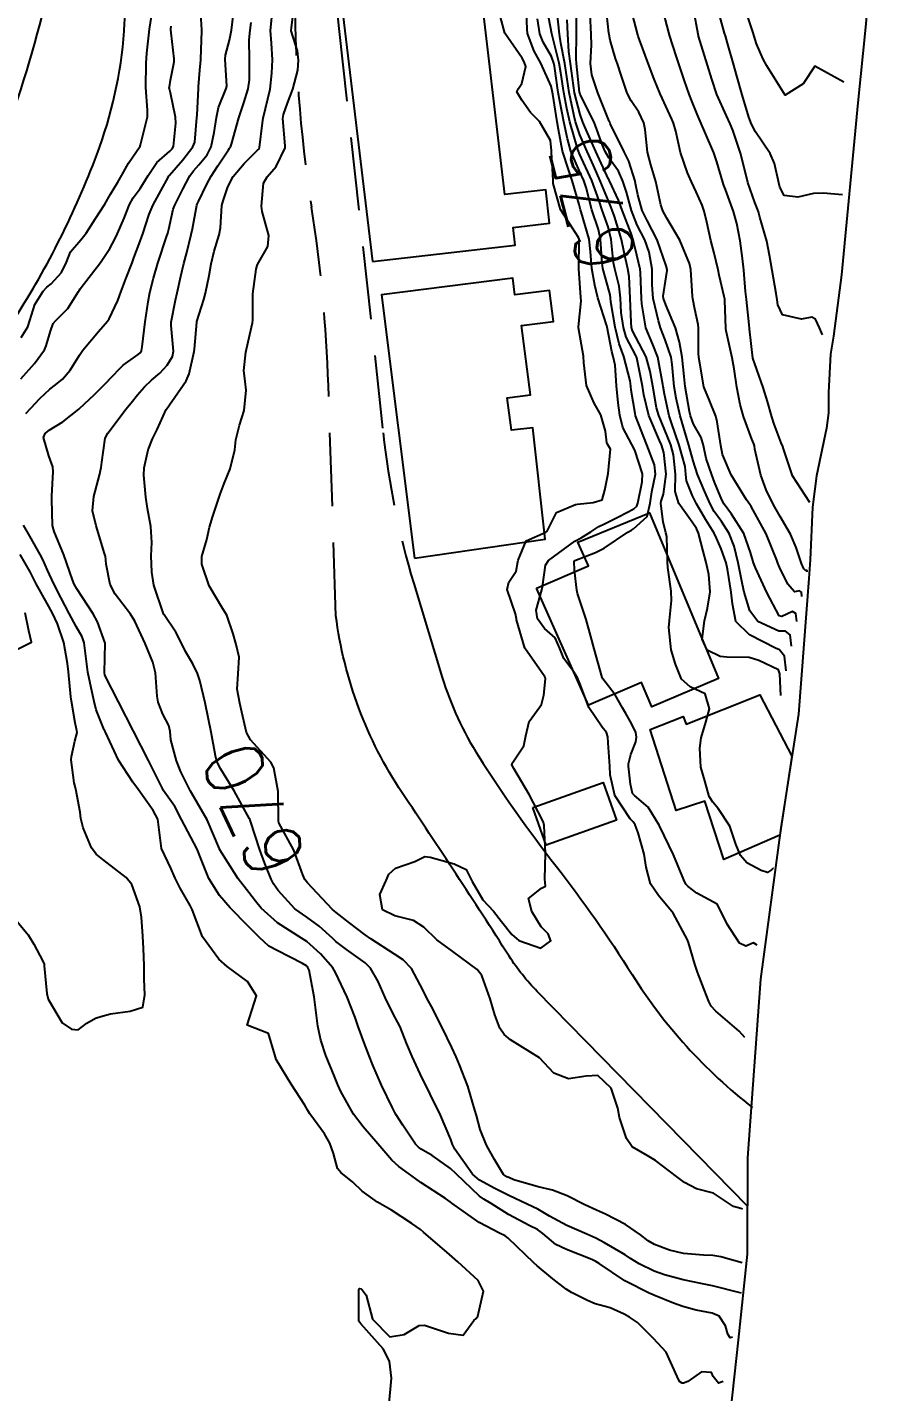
# Model space of a CAD drawing. Header units: metres. Extents: x 298520 to 308411, y 7433745 to 7450750.
# Drawn here: x 300574.6 to 300633.2, y 7446001.3 to 7446094.6 of the extents above; entities that cross this region are included whole.
import ezdxf
from ezdxf.enums import TextEntityAlignment as Align

# ---------------------------------------------------------------- set-up
doc = ezdxf.new("R2010")
doc.units = ezdxf.units.M
doc.header["$LTSCALE"] = 10
doc.linetypes.add('DASHED', pattern=[0.75, 0.5, -0.25])
for name, color, linetype in [('Area', 45, 'Continuous'), ('Cotas', 45, 'Continuous'), ('Curvas de Nivel 1m', 11, 'Continuous'), ('Curvas de Nivel 5m', 15, 'Continuous'), ('Edificações', 30, 'Continuous'), ('Hidrografia', 140, 'Continuous'), ('Vias Primárias', 230, 'Continuous'), ('Vias Secundárias', 230, 'DASHED')]:
    doc.layers.add(name, color=color, linetype=linetype)
doc.styles.add('Style-STANDARD', font='STANDARD.shx')

msp = doc.modelspace()

# ---------------------------------------------------------------- linework, layer by layer
at = {"layer": 'Area'}
msp.add_polyline3d([(300633.196, 7446109.319, 687.403), (300631.894, 7446094.565, 685.893), (300631.363, 7446089.41, 685.033), (300630.237, 7446077.645, 683.453), (300629.689, 7446073.458, 682.862), (300629.486, 7446072.227, 682.573), (300629.354, 7446069.606, 682.464), (300629.365, 7446068.213, 682.544), (300629.214, 7446067.175, 682.321), (300628.549, 7446063.9, 681.501), (300628.27, 7446061.775, 680.473), (300628.106, 7446058.169, 679.284), (300628.022, 7446056.891, 679.023), (300627.309, 7446047.624, 678.712), (300626.11, 7446039.848, 675.172), (300624.713, 7446029.504, 673.353), (300623.833, 7446017.297, 672.134), (300623.803, 7446010.693, 676.754), (300623.19, 7446004.816, 679.493), (300622.072, 7445994.591, 675.503)], dxfattribs=at)
at = {"layer": 'Curvas de Nivel 1m', "flags": 128}
for points, elevation in [([(300622.153, 7446001.99), (300621.833, 7446001.887), (300621.482, 7446002.352), (300621.363, 7446002.62), (300620.687, 7446002.662), (300619.748, 7446001.996), (300619.461, 7446001.89), (300619.352, 7446001.892), (300619.171, 7446002.002), (300619.026, 7446002.335), (300618.258, 7446004.011), (300617.392, 7446004.947), (300616.851, 7446005.482), (300616.319, 7446006.036), (300615.77, 7446006.408), (300615.408, 7446006.605), (300614.44, 7446007.033), (300613.415, 7446007.314), (300612.883, 7446007.543), (300611.798, 7446008.086), (300611.426, 7446008.311), (300610.515, 7446009.026), (300609.45, 7446009.917), (300609.235, 7446010.122), (300607.469, 7446011.789), (300607.274, 7446011.946), (300606.884, 7446012.149), (300605.483, 7446012.874), (300603.634, 7446014.189), (300603.504, 7446014.292), (300603.184, 7446014.516), (300601.517, 7446015.604), (300601.158, 7446015.854), (300600.656, 7446016.223), (300599.997, 7446016.703), (300599.532, 7446017.138), (300598.569, 7446018.25), (300597.56, 7446019.406), (300596.901, 7446020.267), (300596.039, 7446021.825), (300595.838, 7446022.278), (300595.602, 7446022.855), (300595.019, 7446024.289), (300594.669, 7446025.33), (300594.465, 7446026.298), (300594.374, 7446027.023), (300594.211, 7446028.302), (300593.871, 7446030.126), (300593.8, 7446030.308), (300593.756, 7446030.371), (300593.694, 7446030.418), (300593.426, 7446030.582), (300591.704, 7446031.454), (300591.135, 7446031.766), (300590.483, 7446032.348), (300589.724, 7446033.122), (300588.475, 7446034.373), (300587.751, 7446035.209), (300587.016, 7446036.387), (300586.534, 7446037.633), (300586.233, 7446038.395), (300585.795, 7446039.211), (300585.166, 7446040.41), (300584.702, 7446041.297), (300583.915, 7446042.429), (300583.882, 7446042.477), (300583.834, 7446042.579), (300582.911, 7446044.439), (300581.883, 7446046.45), (300580.849, 7446048.461), (300579.93, 7446050.277), (300579.891, 7446050.471), (300579.953, 7446052.47), (300579.426, 7446053.936), (300579.131, 7446054.483), (300577.998, 7446056.184), (300577.824, 7446056.502), (300577.702, 7446056.807), (300577.117, 7446058.509), (300576.459, 7446060.103), (300576.341, 7446060.517), (300576.299, 7446062.289), (300576.303, 7446062.518), (300576.402, 7446064.204), (300576.374, 7446064.517), (300576.104, 7446065.27), (300575.74, 7446066.524), (300575.845, 7446066.803), (300576.128, 7446067.032), (300577.058, 7446067.587), (300578.143, 7446068.465), (300578.181, 7446068.499), (300579.196, 7446069.446), (300580.172, 7446070.433), (300580.188, 7446070.455), (300580.204, 7446070.47), (300581.165, 7446071.479), (300582.19, 7446072.2), (300582.336, 7446072.303), (300582.425, 7446072.447), (300582.464, 7446072.715), (300582.684, 7446074.443), (300582.881, 7446075.792), (300582.999, 7446076.439), (300583.238, 7446077.42), (300583.537, 7446078.431), (300584.159, 7446080.299), (300584.199, 7446080.421), (300584.22, 7446080.485), (300584.288, 7446080.776), (300584.596, 7446082.13), (300584.701, 7446082.416), (300585.246, 7446083.489), (300585.732, 7446084.406), (300585.983, 7446084.759), (300586.344, 7446085.169), (300586.903, 7446085.846), (300587.178, 7446086.392), (300587.387, 7446087.376), (300587.539, 7446088.388), (300587.693, 7446089.084), (300588.22, 7446090.382), (300588.247, 7446090.54), (300588.147, 7446092.383), (300588.169, 7446092.649), (300588.446, 7446093.692), (300588.578, 7446094.378), (300588.78, 7446096.074)], 668), ([(300623.453, 7446010.11), (300622.005, 7446010.519), (300621.459, 7446010.608), (300620.808, 7446010.638), (300619.46, 7446010.754), (300618.491, 7446010.981), (300617.466, 7446011.361), (300617.049, 7446011.607), (300616.504, 7446012.035), (300615.483, 7446012.723), (300614.116, 7446013.441), (300613.498, 7446013.721), (300612.703, 7446014.078), (300611.509, 7446014.696), (300610.493, 7446015.086), (300609.515, 7446015.307), (300607.871, 7446015.785), (300607.521, 7446015.935), (300607.38, 7446016), (300607.164, 7446016.145), (300606.542, 7446017.164), (300605.992, 7446018.163), (300605.559, 7446019.234), (300605.301, 7446020.173), (300605.199, 7446020.551), (300604.711, 7446022.179), (300604.155, 7446023.644), (300603.924, 7446024.187), (300603.629, 7446024.837), (300602.975, 7446026.197), (300602.238, 7446027.623), (300601.927, 7446028.207), (300601.671, 7446028.734), (300600.87, 7446030.222), (300600.293, 7446030.825), (300599.703, 7446031.206), (300598.098, 7446032.256), (300597.716, 7446032.535), (300596.656, 7446033.339), (300595.731, 7446034.055), (300595.604, 7446034.154), (300595.459, 7446034.284), (300593.759, 7446036.078), (300593.589, 7446036.312), (300593.452, 7446036.627), (300592.822, 7446038.32), (300591.811, 7446040.187), (300591.774, 7446040.331), (300591.759, 7446042.258), (300591.754, 7446042.331), (300591.47, 7446043.956), (300591.27, 7446044.339), (300589.875, 7446045.855), (300589.603, 7446046.354), (300589.284, 7446047.747), (300589.144, 7446048.361), (300588.968, 7446049.314), (300589.029, 7446050.364), (300589.088, 7446051.506), (300588.904, 7446052.366), (300588.697, 7446053.106), (300588.261, 7446054.376), (300587.98, 7446054.82), (300587.055, 7446056.389), (300586.541, 7446057.872), (300586.552, 7446058.395), (300586.887, 7446059.545), (300587.069, 7446060.39), (300587.295, 7446061.153), (300587.706, 7446062.384), (300587.796, 7446062.663), (300588.083, 7446063.392), (300588.482, 7446064.374), (300588.791, 7446065.691), (300588.872, 7446066.369), (300589.131, 7446067.363), (300589.443, 7446068.36), (300589.569, 7446069.771), (300589.497, 7446070.36), (300589.424, 7446071.111), (300589.546, 7446072.36), (300589.932, 7446074.076), (300590.013, 7446074.353), (300590.021, 7446074.548), (300590.023, 7446076.353), (300590.26, 7446078.032), (300590.327, 7446078.285), (300590.356, 7446078.349), (300591.046, 7446079.571), (300591.117, 7446080.342), (300590.67, 7446081.984), (300590.615, 7446082.347), (300590.757, 7446083.917), (300591.019, 7446084.343), (300591.629, 7446085.052), (300592.232, 7446086.331), (300592.242, 7446086.453), (300592.087, 7446088.333), (300592.12, 7446088.598), (300592.393, 7446089.371), (300592.769, 7446090.325), (300593.1, 7446091.643), (300593.152, 7446092.319), (300593.074, 7446092.956), (300592.659, 7446094.327), (300592.669, 7446094.54), (300592.908, 7446096.323)], 671), ([(300623.633, 7446025.52), (300623.255, 7446025.954), (300621.656, 7446027.305), (300621.345, 7446027.66), (300621.188, 7446027.977), (300620.868, 7446028.789), (300620.405, 7446029.989), (300620.228, 7446030.522), (300619.791, 7446031.999), (300619.773, 7446032.058), (300619.715, 7446032.191), (300618.736, 7446034.01), (300617.751, 7446035.22), (300617.197, 7446036.028), (300616.903, 7446037.162), (300616.77, 7446038.035), (300616.351, 7446039.495), (300616.14, 7446040.045), (300616.016, 7446040.248), (300615.817, 7446040.464), (300614.766, 7446042.061), (300614.451, 7446043.46), (300614.415, 7446044.064), (300614.296, 7446045.647), (300614.285, 7446046.066), (300614.184, 7446046.364), (300613.89, 7446046.734), (300612.989, 7446048.079), (300612.413, 7446049.597), (300612.221, 7446050.087), (300611.937, 7446050.52), (300611.268, 7446051.422), (300611.006, 7446052.104), (300610.68, 7446052.829), (300609.966, 7446053.469), (300609.468, 7446054.125), (300609.383, 7446054.725), (300609.777, 7446056.122), (300609.818, 7446056.308), (300610.02, 7446057.803), (300610.223, 7446058.117), (300612.036, 7446059.435), (300612.452, 7446059.673), (300613.129, 7446060.079), (300613.679, 7446060.444), (300614.051, 7446060.628), (300615.006, 7446061.109), (300616.067, 7446061.649), (300616.272, 7446061.836), (300616.339, 7446062.037), (300616.635, 7446063.486), (300616.653, 7446064.034), (300616.117, 7446065.669), (300615.916, 7446066.043), (300615.298, 7446067.216), (300615.107, 7446068.056), (300614.999, 7446068.905), (300614.873, 7446070.059), (300614.776, 7446071.469), (300614.648, 7446072.063), (300614.546, 7446072.414), (300614.233, 7446074.07), (300614.214, 7446074.154), (300613.602, 7446076.076), (300613.393, 7446076.937), (300613.192, 7446078.081), (300613.11, 7446079.247), (300613.009, 7446080.083), (300612.46, 7446081.94), (300612.416, 7446082.089), (300612.317, 7446082.457), (300611.842, 7446084.095), (300611.598, 7446084.84), (300611.197, 7446086.102), (300610.91, 7446087.569), (300610.826, 7446088.106), (300610.517, 7446089.993), (300610.5, 7446090.109), (300610.41, 7446090.55), (300609.699, 7446092.121), (300609.256, 7446092.943), (300608.802, 7446094.135), (300608.762, 7446094.442), (300608.698, 7446096.137)], 673), ([(300626.823, 7446052.26), (300626.743, 7446053.043), (300626.425, 7446053.293), (300625.966, 7446053.282), (300624.538, 7446053.944), (300623.984, 7446054.679), (300623.595, 7446055.954), (300623.49, 7446056.473), (300623.197, 7446057.958), (300622.907, 7446059.088), (300622.583, 7446059.965), (300622.055, 7446060.783), (300621.553, 7446061.465), (300621.269, 7446061.982), (300620.91, 7446062.816), (300620.419, 7446063.995), (300620.107, 7446064.94), (300619.819, 7446066.003), (300619.684, 7446066.448), (300619.219, 7446068.009), (300618.943, 7446069.224), (300618.821, 7446070.013), (300618.689, 7446071.512), (300618.61, 7446072.016), (300618.205, 7446073.203), (300617.889, 7446074.023), (300617.745, 7446074.5), (300617.39, 7446076.029), (300617.316, 7446076.966), (300617.306, 7446078.03), (300617.109, 7446079.197), (300616.805, 7446080.035), (300616.298, 7446081.046), (300615.901, 7446082.046), (300615.563, 7446083.289), (300615.316, 7446084.055), (300615.003, 7446084.723), (300614.349, 7446085.637), (300614.096, 7446086.073), (300613.925, 7446086.509), (300613.35, 7446088.08), (300612.402, 7446089.966), (300612.361, 7446090.09), (300612.355, 7446090.139), (300612.139, 7446092.093), (300612.12, 7446092.409), (300612.149, 7446094.093), (300612.148, 7446094.401), (300612.115, 7446096.094)], 678), ([(300574.517, 7446068.159), (300574.862, 7446068.533), (300575.491, 7446069.188), (300576.163, 7446069.829), (300576.548, 7446070.135), (300577.019, 7446070.512), (300577.562, 7446071.123), (300578.19, 7446072.164), (300578.412, 7446072.497), (300579.487, 7446073.762), (300580.104, 7446074.472), (300580.15, 7446074.535), (300580.215, 7446074.638), (300580.811, 7446075.888), (300581.024, 7446076.462), (300581.349, 7446077.362), (300581.778, 7446078.455), (300581.914, 7446078.806), (300582.276, 7446079.753), (300582.516, 7446080.447), (300582.953, 7446081.79), (300583.214, 7446082.436), (300584.26, 7446084.349), (300584.304, 7446084.42), (300584.316, 7446084.438), (300584.333, 7446084.458), (300585.255, 7446085.505), (300585.944, 7446086.404), (300586.06, 7446086.709), (300586.209, 7446088.402), (300586.221, 7446088.565), (300586.31, 7446090.401), (300586.316, 7446090.489), (300586.422, 7446091.64), (300586.483, 7446092.349), (300586.483, 7446092.399), (300586.546, 7446094.305), (300586.544, 7446094.399), (300586.469, 7446095.479)], 667), ([(300623.493, 7446013.77), (300623.36, 7446013.821), (300622.866, 7446013.959), (300621.506, 7446014.869), (300620.341, 7446015.161), (300619.519, 7446015.601), (300618.969, 7446016.006), (300617.534, 7446017.103), (300616.966, 7446017.458), (300615.942, 7446018.044), (300615.551, 7446018.6), (300615.091, 7446020.055), (300614.96, 7446020.675), (300614.516, 7446022.061), (300613.601, 7446022.923), (300612.802, 7446022.877), (300611.599, 7446022.694), (300610.583, 7446023.086), (300609.613, 7446024.12), (300607.635, 7446025.363), (300607.211, 7446025.719), (300606.902, 7446026.151), (300606.567, 7446027.071), (300606.242, 7446028.161), (300605.687, 7446029.747), (300605.368, 7446030.173), (300603.705, 7446031.403), (300602.61, 7446032.201), (300601.721, 7446033.065), (300601.017, 7446033.512), (300599.729, 7446033.834), (300598.88, 7446034.249), (300598.705, 7446035.294), (300599.148, 7446036.246), (300599.323, 7446036.689), (300599.771, 7446037.081), (300601.109, 7446037.552), (300601.78, 7446037.894), (300602.144, 7446037.842), (300603.775, 7446037.391), (300604.599, 7446037.005), (300605.006, 7446036.171), (300605.744, 7446034.931), (300606.473, 7446034.153), (300607.02, 7446033.444), (300607.717, 7446032.548), (300608.212, 7446032.135), (300609.708, 7446031.619), (300610.396, 7446032.11), (300610.205, 7446032.6), (300609.723, 7446033.082), (300609.096, 7446034.126), (300608.855, 7446035.02), (300609.757, 7446035.719), (300610.015, 7446035.86), (300610.01, 7446036.116), (300609.985, 7446036.337), (300610.02, 7446038.116), (300609.927, 7446040.003), (300609.913, 7446040.119), (300609.895, 7446040.2), (300609.816, 7446040.379), (300608.902, 7446042.129), (300607.851, 7446043.909), (300607.732, 7446044.141), (300607.74, 7446044.255), (300607.857, 7446044.433), (300608.554, 7446045.452), (300608.688, 7446046.132), (300608.903, 7446047.119), (300609.633, 7446048.123), (300609.752, 7446048.275), (300609.915, 7446048.918), (300610.017, 7446050.034), (300609.998, 7446050.119), (300609.976, 7446050.162), (300609.934, 7446050.243), (300608.615, 7446052.133), (300608.045, 7446054.067), (300608.033, 7446054.139), (300607.978, 7446054.463), (300607.41, 7446056.146), (300607.514, 7446056.639), (300608.015, 7446057.386), (300608.14, 7446058.021), (300608.156, 7446058.139), (300608.715, 7446059.454), (300610.042, 7446060.048), (300610.15, 7446060.118), (300610.772, 7446061.4), (300612.071, 7446061.944), (300612.201, 7446061.959), (300613.278, 7446062.078), (300613.891, 7446062.256), (300614.082, 7446062.934), (300614.314, 7446064.067), (300614.46, 7446065.723), (300614.259, 7446066.068), (300614.222, 7446066.167), (300614.132, 7446066.962), (300613.808, 7446068.073), (300613.346, 7446068.883), (300612.817, 7446070.083), (300612.645, 7446071.626), (300612.622, 7446072.086), (300612.289, 7446074.013), (300612.289, 7446074.089), (300612.455, 7446075.873), (300612.448, 7446076.088), (300612.291, 7446078.061), (300612.295, 7446078.09), (300612.335, 7446080.037), (300612.328, 7446080.09), (300612.284, 7446080.195), (300611.05, 7446082.103), (300610.555, 7446083.883), (300610.538, 7446084.108), (300610.443, 7446086.019), (300610.436, 7446086.109), (300610.364, 7446086.822), (300609.614, 7446088.122), (300609.005, 7446088.747), (300608.397, 7446089.58), (300608.061, 7446090.143), (300608.178, 7446090.37), (300608.412, 7446090.717), (300608.677, 7446091.888), (300608.596, 7446092.138), (300608.544, 7446092.248), (300608.436, 7446092.445), (300607.254, 7446094.152), (300606.784, 7446095.843)], 672), ([(300624.483, 7446031.82), (300624.223, 7446031.975), (300623.711, 7446031.76), (300623.281, 7446031.954), (300622.424, 7446033.265), (300622.084, 7446033.966), (300621.743, 7446034.634), (300620.356, 7446035.389), (300619.76, 7446035.825), (300619.612, 7446036.002), (300619.479, 7446036.29), (300618.768, 7446038.01), (300617.812, 7446039.981), (300617.796, 7446040.02), (300617.044, 7446041.251), (300616.113, 7446042.046), (300615.976, 7446042.189), (300615.841, 7446042.832), (300615.686, 7446044.052), (300615.689, 7446044.218), (300615.865, 7446044.85), (300616.197, 7446045.726), (300616.245, 7446046.045), (300616.199, 7446046.358), (300615.892, 7446046.972), (300615.512, 7446047.659), (300615.293, 7446048.049), (300614.782, 7446048.928), (300613.932, 7446050.037), (300613.912, 7446050.07), (300613.893, 7446050.111), (300613.354, 7446052.076), (300613.123, 7446052.916), (300612.804, 7446054.082), (300612.222, 7446055.865), (300612.165, 7446056.088), (300612.017, 7446057.454), (300611.981, 7446058.05), (300611.995, 7446058.09), (300612.023, 7446058.111), (300613.442, 7446058.662), (300614.032, 7446058.972), (300615.653, 7446060.046), (300615.893, 7446060.194), (300616.046, 7446060.278), (300616.961, 7446061.129), (300617.17, 7446062.029), (300617.297, 7446062.812), (300617.549, 7446064.025), (300617.469, 7446064.659), (300616.957, 7446066.032), (300616.177, 7446068.005), (300616.163, 7446068.04), (300616.144, 7446068.159), (300615.887, 7446069.77), (300615.858, 7446070.045), (300615.808, 7446070.406), (300615.365, 7446072.052), (300615.066, 7446072.922), (300614.784, 7446074.061), (300614.497, 7446075.808), (300614.472, 7446076.067), (300614.448, 7446076.27), (300614.252, 7446076.944), (300613.94, 7446078.073), (300613.896, 7446078.444), (300613.793, 7446080.075), (300613.635, 7446080.734), (300613.198, 7446082.081), (300612.799, 7446083.615), (300612.637, 7446084.087), (300612.339, 7446084.73), (300611.761, 7446086.096), (300611.529, 7446086.934), (300611.272, 7446088.101), (300610.993, 7446089.508), (300610.896, 7446090.105), (300610.636, 7446091.902), (300610.6, 7446092.108), (300610.438, 7446092.577), (300609.871, 7446093.543), (300609.64, 7446094.122), (300609.475, 7446095.137)], 674), ([(300626.103, 7446048.88), (300626.038, 7446050.366), (300625.934, 7446050.643), (300624.605, 7446051.281), (300623.946, 7446051.483), (300622.404, 7446051.508), (300621.947, 7446051.557), (300621.074, 7446051.983), (300620.721, 7446052.749), (300620.894, 7446053.986), (300621.099, 7446054.871), (300621.269, 7446055.981), (300621.191, 7446057.158), (300621, 7446057.985), (300620.787, 7446058.745), (300620.481, 7446059.993), (300620.349, 7446060.297), (300620.054, 7446060.742), (300619.137, 7446062.009), (300618.894, 7446062.825), (300618.899, 7446064.012), (300618.776, 7446065.351), (300618.589, 7446066.015), (300618.134, 7446067.141), (300617.761, 7446068.024), (300617.618, 7446068.555), (300617.348, 7446070.028), (300617.18, 7446071.028), (300616.905, 7446072.033), (300616.206, 7446073.377), (300615.977, 7446073.81), (300615.909, 7446074.045), (300615.871, 7446074.392), (300615.818, 7446076.046), (300615.746, 7446077.536), (300615.648, 7446078.049), (300615.398, 7446079.177), (300615.224, 7446080.056), (300614.728, 7446081.642), (300614.575, 7446082.066), (300614.505, 7446082.258), (300614.319, 7446082.713), (300613.763, 7446084.076), (300613.309, 7446085.115), (300612.865, 7446086.085), (300612.37, 7446087.225), (300612.083, 7446088.093), (300611.981, 7446088.5), (300611.646, 7446090.098), (300611.502, 7446091.013), (300611.336, 7446092.101), (300611.072, 7446093.478), (300610.985, 7446094.105), (300610.804, 7446095.772)], 676), ([(300627.183, 7446053.96), (300627.128, 7446054.503), (300626.893, 7446054.64), (300626.163, 7446054.297), (300625.979, 7446054.325), (300625.14, 7446055.939), (300624.36, 7446057.606), (300624.225, 7446057.948), (300624.03, 7446058.658), (300623.567, 7446059.955), (300622.734, 7446061.292), (300622.226, 7446061.968), (300622.076, 7446062.26), (300621.578, 7446063.468), (300621.381, 7446063.981), (300621.008, 7446065.088), (300620.808, 7446065.99), (300620.651, 7446066.515), (300620.137, 7446067.446), (300619.922, 7446068.002), (300619.854, 7446068.294), (300619.556, 7446070.006), (300619.495, 7446070.684), (300619.367, 7446072.008), (300619.179, 7446073.035), (300618.917, 7446074.013), (300618.236, 7446075.586), (300618.086, 7446076.022), (300618.073, 7446076.193), (300618.258, 7446077.508), (300618.339, 7446077.942), (300618.335, 7446078.019), (300618.265, 7446078.265), (300617.664, 7446080.026), (300616.98, 7446081.356), (300616.632, 7446082.037), (300616.324, 7446083.107), (300616.17, 7446083.882), (300616.139, 7446084.043), (300615.711, 7446085.414), (300615.402, 7446086.054), (300614.453, 7446087.997), (300614.426, 7446088.069), (300614.412, 7446088.098), (300614.384, 7446088.152), (300613.611, 7446090.078), (300613.19, 7446091.313), (300613.098, 7446092.083), (300613.168, 7446093.361), (300613.15, 7446094.083), (300613.067, 7446095.484)], 679), ([(300627.903, 7446057.34), (300627.896, 7446057.419), (300627.864, 7446057.441), (300627.778, 7446057.425), (300627.666, 7446057.552), (300627.523, 7446057.908), (300627.138, 7446059.018), (300626.756, 7446059.919), (300626.061, 7446061.129), (300625.607, 7446061.927), (300625.105, 7446062.956), (300624.729, 7446063.94), (300624.335, 7446065.731), (300624.299, 7446065.947), (300624.26, 7446066.084), (300624.127, 7446066.407), (300623.551, 7446067.956), (300623.322, 7446068.788), (300623.09, 7446069.961), (300622.916, 7446071.229), (300622.787, 7446071.964), (300622.37, 7446073.809), (300622.35, 7446073.969), (300622.279, 7446075.923), (300622.276, 7446075.97), (300622.236, 7446076.166), (300621.899, 7446077.615), (300621.82, 7446077.977), (300621.519, 7446079.225), (300621.322, 7446079.984), (300621.036, 7446081.255), (300620.867, 7446081.992), (300620.728, 7446082.405), (300620.326, 7446083.307), (300620.001, 7446084.003), (300619.727, 7446084.619), (300619.252, 7446086.011), (300618.921, 7446087.469), (300618.767, 7446088.014), (300618.66, 7446088.29), (300618.391, 7446088.874), (300617.852, 7446090.026), (300617.439, 7446091.008), (300617.05, 7446092.034), (300616.449, 7446093.696), (300616.361, 7446093.951), (300616.335, 7446094.042), (300615.946, 7446095.526)], 681), ([(300628.073, 7446062.08), (300626.909, 7446063.912), (300626.293, 7446065.746), (300626.231, 7446065.919), (300626.125, 7446066.165), (300625.651, 7446067.44), (300625.493, 7446067.93), (300625.198, 7446068.979), (300624.897, 7446069.939), (300624.193, 7446071.95), (300623.964, 7446073.952), (300623.936, 7446074.233), (300623.746, 7446075.955), (300623.696, 7446076.5), (300623.581, 7446077.957), (300623.476, 7446078.753), (300623.314, 7446079.96), (300623.105, 7446081.158), (300622.873, 7446081.964), (300622.328, 7446083.477), (300622.188, 7446083.828), (300622.136, 7446083.973), (300621.74, 7446085.372), (300621.525, 7446085.982), (300620.889, 7446087.471), (300620.658, 7446087.987), (300620.389, 7446088.619), (300619.996, 7446089.593), (300619.836, 7446089.999), (300619.523, 7446090.897), (300619.161, 7446092.009), (300618.979, 7446092.553), (300618.493, 7446094.019), (300618.486, 7446094.053), (300618.455, 7446094.2), (300617.961, 7446096.025)], 682), ([(300628.943, 7446073.55), (300628.747, 7446074.014), (300628.463, 7446074.624), (300628.221, 7446074.741), (300627.507, 7446074.621), (300626.223, 7446074.914), (300625.905, 7446075.6), (300625.847, 7446075.926), (300625.793, 7446076.373), (300625.519, 7446077.931), (300625.333, 7446078.993), (300625.144, 7446079.937), (300624.674, 7446081.578), (300624.565, 7446081.946), (300624.503, 7446082.135), (300624.319, 7446082.599), (300623.853, 7446083.955), (300623.687, 7446084.609), (300623.345, 7446085.96), (300622.812, 7446087.53), (300622.636, 7446087.967), (300622.388, 7446088.517), (300621.74, 7446089.977), (300621.385, 7446091.014), (300621.102, 7446091.983), (300620.481, 7446093.962), (300620.474, 7446093.99), (300620.454, 7446094.09), (300620.155, 7446095.68)], 683), ([(300630.323, 7446083.12), (300628.993, 7446083.227), (300628.326, 7446083.204), (300627.274, 7446082.96), (300626.324, 7446083.066), (300626.038, 7446083.632), (300625.956, 7446083.926), (300625.666, 7446085.25), (300625.372, 7446085.935), (300624.375, 7446087.42), (300624.094, 7446087.953), (300623.922, 7446088.42), (300623.471, 7446089.959), (300623.077, 7446091.31), (300622.883, 7446091.965), (300622.448, 7446093.47), (300622.313, 7446093.971), (300622.263, 7446094.163), (300621.754, 7446095.977)], 684), ([(300574.173, 7446070.54), (300575.12, 7446071.594), (300575.793, 7446072.524), (300575.918, 7446072.8), (300576.206, 7446073.784), (300576.403, 7446074.326), (300576.567, 7446074.516), (300577.396, 7446075.338), (300578.125, 7446076.501), (300578.169, 7446076.576), (300578.245, 7446076.682), (300579.617, 7446078.48), (300580.273, 7446079.447), (300580.629, 7446080.117), (300580.793, 7446080.465), (300581.248, 7446081.511), (300581.611, 7446082.457), (300581.855, 7446082.917), (300582.324, 7446083.551), (300582.882, 7446084.442), (300583.463, 7446085.316), (300584.358, 7446086.093), (300584.529, 7446086.25), (300584.616, 7446086.417), (300584.776, 7446088.019), (300584.758, 7446088.416), (300584.4, 7446090.092), (300584.333, 7446090.352), (300584.322, 7446090.421), (300584.329, 7446090.496), (300584.411, 7446090.94), (300584.654, 7446092.193), (300584.661, 7446092.418), (300584.45, 7446094.175), (300584.423, 7446094.391), (300584.426, 7446094.42), (300584.427, 7446094.446), (300584.456, 7446094.635)], 666), ([(300622.803, 7446005.03), (300622.644, 7446004.981), (300622.483, 7446005.24), (300622.324, 7446005.811), (300621.899, 7446006.464), (300621.41, 7446006.671), (300620.307, 7446006.886), (300619.414, 7446007.122), (300618.761, 7446007.351), (300617.422, 7446007.903), (300617.343, 7446007.942), (300617.153, 7446008.024), (300615.435, 7446008.878), (300613.682, 7446010.068), (300613.454, 7446010.214), (300613.196, 7446010.332), (300611.462, 7446011.018), (300610.735, 7446011.371), (300609.843, 7446012.114), (300609.477, 7446012.386), (300608.957, 7446012.649), (300607.492, 7446013.418), (300606.303, 7446014.158), (300605.804, 7446014.464), (300605.508, 7446014.678), (300603.922, 7446016.186), (300603.527, 7446016.568), (300602.291, 7446017.447), (300601.54, 7446017.88), (300601.342, 7446018.014), (300601.152, 7446018.216), (300600.269, 7446019.523), (300599.823, 7446020.236), (300599.735, 7446020.398), (300599.578, 7446020.708), (300598.832, 7446022.248), (300598.235, 7446023.633), (300597.98, 7446024.256), (300597.632, 7446025.153), (300597.238, 7446026.264), (300597.027, 7446026.889), (300596.469, 7446028.272), (300595.688, 7446029.963), (300595.487, 7446030.283), (300594.651, 7446031.244), (300593.711, 7446032.074), (300593.356, 7446032.314), (300591.728, 7446033.354), (300590.612, 7446034.347), (300590.224, 7446034.829), (300589.754, 7446035.43), (300589.02, 7446036.367), (300587.783, 7446038.351), (300587.765, 7446038.38), (300587.755, 7446038.409), (300586.913, 7446040.389), (300585.831, 7446042.244), (300585.777, 7446042.345), (300585.749, 7446042.401), (300585.117, 7446043.682), (300584.808, 7446044.416), (300584.429, 7446045.868), (300584.379, 7446046.423), (300584.293, 7446046.83), (300583.895, 7446047.626), (300583.561, 7446048.433), (300583.505, 7446048.838), (300583.388, 7446050.435), (300583.2, 7446051.178), (300582.685, 7446052.443), (300581.968, 7446053.965), (300581.674, 7446054.453), (300580.634, 7446055.823), (300580.285, 7446056.467), (300580.017, 7446057.86), (300579.968, 7446058.416), (300579.954, 7446058.471), (300579.903, 7446058.593), (300579.324, 7446060.481), (300579.09, 7446061.511), (300579.161, 7446062.484), (300579.552, 7446063.942), (300579.677, 7446064.476), (300579.724, 7446064.85), (300579.952, 7446066.473), (300580.126, 7446066.817), (300580.835, 7446067.764), (300581.359, 7446068.458), (300581.714, 7446068.889), (300582.158, 7446069.435), (300582.623, 7446069.988), (300583.116, 7446070.441), (300583.682, 7446070.923), (300584.178, 7446071.46), (300584.541, 7446072.063), (300584.603, 7446072.416), (300584.457, 7446074.171), (300584.464, 7446074.417), (300584.739, 7446075.911), (300584.853, 7446076.414), (300585.11, 7446077.556), (300585.313, 7446078.41), (300585.515, 7446079.163), (300585.827, 7446080.405), (300585.906, 7446080.787), (300586.204, 7446082.401), (300586.233, 7446082.481), (300586.315, 7446082.654), (300586.879, 7446083.842), (300587.177, 7446084.392), (300587.642, 7446085.089), (300588.36, 7446086.187), (300588.444, 7446086.297), (300588.499, 7446086.378), (300588.565, 7446086.577), (300589.072, 7446088.37), (300589.421, 7446089.392), (300589.716, 7446090.36), (300589.794, 7446090.977), (300589.8, 7446092.359), (300589.79, 7446093.703), (300589.845, 7446094.359), (300589.921, 7446094.898)], 669), ([(300626.463, 7446050.57), (300626.359, 7446051.585), (300625.989, 7446052.034), (300625.954, 7446052.042), (300625.775, 7446052.112), (300623.964, 7446053.045), (300623.021, 7446053.96), (300622.789, 7446055.164), (300622.709, 7446055.963), (300622.468, 7446057.516), (300622.37, 7446057.967), (300622.032, 7446058.924), (300621.713, 7446059.648), (300621.546, 7446059.977), (300620.973, 7446060.903), (300620.343, 7446061.996), (300620.257, 7446062.18), (300620.078, 7446062.536), (300619.646, 7446063.562), (300619.605, 7446064.005), (300619.555, 7446064.551), (300619.166, 7446066.01), (300618.625, 7446067.528), (300618.469, 7446068.017), (300618.158, 7446069.495), (300618.058, 7446070.021), (300618.036, 7446070.15), (300617.698, 7446072.025), (300617.348, 7446072.882), (300616.874, 7446074.033), (300616.611, 7446075.663), (300616.579, 7446076.037), (300616.515, 7446077.783), (300616.489, 7446078.038), (300616.272, 7446078.979), (300616.065, 7446079.827), (300616.014, 7446080.044), (300615.874, 7446080.461), (300615.262, 7446082.056), (300615.009, 7446082.749), (300614.39, 7446084.069), (300614.37, 7446084.106), (300614.334, 7446084.174), (300613.47, 7446086.079), (300612.713, 7446087.751), (300612.564, 7446088.088), (300612.388, 7446088.594), (300612.006, 7446090.094), (300611.928, 7446090.577), (300611.729, 7446092.097), (300611.624, 7446092.916), (300611.547, 7446094.099), (300611.495, 7446095.068)], 677), ([(300599.333, 7446000.24), (300599.494, 7446002.238), (300599.37, 7446003.379), (300598.937, 7446004.244), (300597.4, 7446005.933), (300597.271, 7446006.132), (300597.264, 7446006.262), (300597.283, 7446008.123), (300597.28, 7446008.262), (300597.318, 7446008.368), (300597.424, 7446008.327), (300597.51, 7446008.259), (300597.772, 7446007.904), (300598.214, 7446006.252), (300599.391, 7446005.049), (300600.372, 7446005.204), (300601.399, 7446005.829), (300601.751, 7446005.855), (300603.394, 7446005.298), (300604.402, 7446005.17), (300605.136, 7446006.173), (300605.278, 7446006.298), (300605.406, 7446006.455), (300605.787, 7446008.165), (300605.434, 7446008.91), (300604.034, 7446010.184), (300603.458, 7446010.677), (300601.682, 7446012.208), (300601.475, 7446012.381), (300600.899, 7446012.802), (300599.495, 7446013.707), (300598.552, 7446014.25), (300597.51, 7446015.013), (300596.862, 7446015.615), (300596.038, 7446016.282), (300595.807, 7446016.567), (300595.536, 7446017.582), (300595.288, 7446018.293), (300594.921, 7446018.928), (300593.935, 7446020.305), (300593.796, 7446020.528), (300593.579, 7446020.879), (300592.646, 7446022.319), (300591.618, 7446024.01), (300591.525, 7446024.331), (300591.095, 7446025.795), (300589.643, 7446026.36), (300590.282, 7446028.351), (300589.678, 7446029.348), (300588.275, 7446030.374), (300587.698, 7446030.872), (300586.591, 7446032.391), (300585.879, 7446034.26), (300585.823, 7446034.399), (300585.744, 7446034.541), (300585.063, 7446035.718), (300584.721, 7446036.416), (300584.428, 7446037.078), (300583.783, 7446038.43), (300583.55, 7446040.433), (300583.23, 7446041.025), (300582.212, 7446042.446), (300581.838, 7446042.959), (300580.844, 7446044.46), (300579.959, 7446046.392), (300579.924, 7446046.47), (300579.884, 7446046.555), (300579.335, 7446047.916), (300579.186, 7446048.481), (300578.99, 7446049.41), (300578.751, 7446050.488), (300578.66, 7446051.209), (300578.513, 7446052.492), (300578.368, 7446052.905), (300577.964, 7446053.616), (300577.484, 7446054.505), (300576.909, 7446055.591), (300576.44, 7446056.516), (300576.012, 7446057.462), (300575.689, 7446058.195), (300575.515, 7446058.525), (300574.791, 7446059.784), (300574.373, 7446060.537)], 667), ([(300573.73, 7446033.692), (300574.674, 7446032.536), (300575.077, 7446031.9), (300575.695, 7446030.727), (300575.772, 7446030.519), (300575.787, 7446030.423), (300575.95, 7446028.517), (300576.05, 7446028.125), (300577.006, 7446026.506), (300577.639, 7446026.077), (300578.1, 7446026.034), (300578.692, 7446026.49), (300579.291, 7446026.839), (300579.648, 7446026.96), (300580.32, 7446027.14), (300581.652, 7446027.319), (300582.512, 7446027.584), (300582.665, 7446028.44), (300582.613, 7446029.506), (300582.603, 7446030.441), (300582.555, 7446031.591), (300582.512, 7446032.442), (300582.436, 7446033.739), (300582.302, 7446034.444), (300581.758, 7446035.969), (300581.371, 7446036.454), (300579.775, 7446037.678), (300579.339, 7446038.037), (300579.015, 7446038.482), (300578.438, 7446039.856), (300578.284, 7446040.493), (300578.234, 7446040.91), (300577.933, 7446042.498), (300577.911, 7446042.576), (300577.837, 7446042.914), (300577.625, 7446044.502), (300577.636, 7446044.722), (300577.872, 7446045.769), (300578.021, 7446046.358), (300578.008, 7446046.498), (300577.983, 7446046.597), (300577.888, 7446047.033), (300577.64, 7446048.503), (300577.605, 7446048.806), (300577.436, 7446050.505), (300577.37, 7446051.074), (300577.113, 7446052.508), (300576.691, 7446053.787), (300576.352, 7446054.516), (300575.983, 7446055.186), (300575.236, 7446056.531), (300574.815, 7446057.342), (300574.146, 7446058.539)], 666)]:
    msp.add_lwpolyline(points, dxfattribs=dict(at, elevation=elevation))
at = {"layer": 'Curvas de Nivel 5m', "flags": 128}
for points, elevation in [([(300627.543, 7446055.65), (300627.512, 7446055.961), (300627.379, 7446056.042), (300627.034, 7446055.985), (300626.586, 7446056.499), (300626.02, 7446057.67), (300625.901, 7446057.931), (300625.824, 7446058.132), (300625.098, 7446059.939), (300624.071, 7446061.818), (300623.985, 7446061.951), (300623.755, 7446062.275), (300622.714, 7446063.964), (300622.114, 7446065.365), (300621.995, 7446065.972), (300621.755, 7446067.592), (300621.656, 7446067.977), (300621.22, 7446069.05), (300620.842, 7446069.99), (300620.571, 7446071.61), (300620.511, 7446071.995), (300620.48, 7446072.28), (300620.484, 7446073.996), (300620.465, 7446074.246), (300620.232, 7446075.29), (300620.09, 7446076.002), (300620.076, 7446076.17), (300619.945, 7446078.003), (300619.855, 7446078.416), (300619.197, 7446080.011), (300618.305, 7446081.514), (300618.039, 7446082.023), (300617.909, 7446082.432), (300617.551, 7446084.028), (300617.212, 7446085.163), (300617.001, 7446086.034), (300616.839, 7446087.572), (300616.737, 7446088.036), (300616.39, 7446088.768), (300615.884, 7446089.533), (300615.597, 7446090.052), (300615.187, 7446091.293), (300614.937, 7446092.062), (300614.81, 7446092.438), (300614.449, 7446093.682), (300614.371, 7446094.071), (300614.357, 7446094.168), (300614.155, 7446096.073)], 680), ([(300574.201, 7446073.365), (300574.656, 7446074.088), (300574.799, 7446074.534), (300575.141, 7446075.619), (300575.713, 7446076.525), (300575.97, 7446076.799), (300576.248, 7446077.03), (300576.97, 7446077.799), (300577.31, 7446078.51), (300577.57, 7446079.207), (300578.278, 7446080.039), (300578.652, 7446080.494), (300579.28, 7446081.503), (300579.912, 7446082.476), (300580.32, 7446083.152), (300580.805, 7446083.988), (300581.077, 7446084.463), (300581.528, 7446085.276), (300582.327, 7446086.45), (300582.34, 7446086.473), (300582.364, 7446086.533), (300582.844, 7446088.443), (300582.847, 7446088.903), (300582.728, 7446090.445), (300582.754, 7446092.119), (300582.769, 7446092.445), (300582.785, 7446092.793), (300582.97, 7446094.442), (300583.186, 7446095.725)], 665), ([(300623.423, 7446008.03), (300623.315, 7446008.061), (300621.431, 7446008.532), (300620.753, 7446008.667), (300619.437, 7446008.957), (300618.162, 7446009.292), (300617.446, 7446009.542), (300616.42, 7446010.035), (300615.827, 7446010.415), (300615.459, 7446010.664), (300614.047, 7446011.485), (300613.47, 7446011.792), (300612.842, 7446012.076), (300611.482, 7446012.669), (300610.293, 7446013.306), (300609.498, 7446013.769), (300608.762, 7446014.127), (300607.509, 7446014.712), (300606.557, 7446015.198), (300605.519, 7446015.761), (300605.047, 7446016.175), (300603.842, 7446017.885), (300603.679, 7446018.189), (300603.548, 7446018.552), (300602.841, 7446020.197), (300602.146, 7446021.646), (300601.867, 7446022.207), (300601.601, 7446022.743), (300600.909, 7446024.221), (300600.53, 7446025.124), (300600.086, 7446026.233), (300599.944, 7446026.534), (300599.651, 7446027.082), (300599.07, 7446028.246), (300598.594, 7446029.336), (300598.08, 7446030.256), (300597.697, 7446030.624), (300596.441, 7446031.538), (300595.711, 7446032.085), (300595.608, 7446032.177), (300595.5, 7446032.283), (300594.558, 7446033.134), (300593.727, 7446033.729), (300592.891, 7446034.318), (300591.755, 7446035.562), (300591.448, 7446036.022), (300591.282, 7446036.337), (300590.843, 7446037.414), (300590.515, 7446038.349), (300589.878, 7446040.293), (300589.857, 7446040.359), (300589.847, 7446040.393), (300589.814, 7446040.469), (300588.76, 7446042.371), (300587.848, 7446043.852), (300587.566, 7446044.383), (300587.48, 7446044.762), (300587.195, 7446046.387), (300587.013, 7446047.267), (300586.774, 7446048.391), (300586.4, 7446049.922), (300586.248, 7446050.397), (300585.939, 7446051.052), (300585.438, 7446051.898), (300585.173, 7446052.412), (300584.766, 7446053.223), (300583.973, 7446054.394), (300583.951, 7446054.43), (300583.936, 7446054.468), (300583.264, 7446056.437), (300583.121, 7446057.329), (300583.093, 7446058.439), (300583.13, 7446059.346), (300583.072, 7446060.44), (300582.839, 7446061.669), (300582.721, 7446062.444), (300582.586, 7446063.947), (300582.603, 7446064.445), (300582.88, 7446065.674), (300583.176, 7446066.439), (300583.497, 7446067.069), (300584.115, 7446068.43), (300584.128, 7446068.445), (300584.143, 7446068.47), (300585.475, 7446070.41), (300585.69, 7446070.885), (300586.018, 7446072.402), (300586.036, 7446072.56), (300586.198, 7446074.4), (300586.198, 7446074.416), (300586.214, 7446074.466), (300586.68, 7446075.952), (300586.804, 7446076.394), (300587.05, 7446077.597), (300587.185, 7446078.391), (300587.391, 7446079.27), (300587.735, 7446080.385), (300587.815, 7446080.86), (300587.923, 7446082.384), (300587.997, 7446082.703), (300588.326, 7446083.662), (300588.694, 7446084.375), (300589.451, 7446085.259), (300590.36, 7446086.157), (300590.454, 7446086.256), (300590.495, 7446086.349), (300590.689, 7446088.038), (300590.736, 7446088.346), (300591.058, 7446089.682), (300591.205, 7446090.342), (300591.336, 7446091.424), (300591.384, 7446092.34), (300591.311, 7446093.475), (300591.249, 7446094.342), (300591.346, 7446095.465)], 670), ([(300625.593, 7446037.04), (300625.555, 7446037.059), (300625.453, 7446036.977), (300625.197, 7446036.793), (300624.752, 7446036.919), (300623.778, 7446037.451), (300623.336, 7446037.954), (300623.03, 7446038.722), (300622.615, 7446039.962), (300621.825, 7446041.171), (300621.45, 7446041.596), (300621.215, 7446041.979), (300620.913, 7446043.053), (300620.629, 7446043.988), (300620.569, 7446045.293), (300620.666, 7446045.988), (300620.973, 7446047.064), (300621.223, 7446047.98), (300620.925, 7446048.997), (300619.918, 7446049.493), (300619.309, 7446050.006), (300618.914, 7446051.035), (300618.613, 7446052.013), (300618.451, 7446053.532), (300618.507, 7446054.015), (300618.626, 7446055.381), (300618.616, 7446056.014), (300618.39, 7446057.646), (300618.35, 7446058.017), (300618.309, 7446059.748), (300618.238, 7446060.018), (300618.054, 7446060.765), (300617.912, 7446062.022), (300617.93, 7446062.165), (300618.079, 7446062.658), (300618.272, 7446064.018), (300618.115, 7446065.49), (300617.959, 7446066.022), (300617.819, 7446066.33), (300617.088, 7446068.031), (300616.748, 7446069.443), (300616.646, 7446070.035), (300616.266, 7446071.965), (300616.246, 7446072.039), (300616.194, 7446072.137), (300615.541, 7446073.384), (300615.347, 7446074.053), (300615.205, 7446075.079), (300615.146, 7446076.056), (300615.064, 7446076.871), (300614.756, 7446078.063), (300614.678, 7446078.475), (300614.512, 7446080.067), (300614.296, 7446080.919), (300613.896, 7446082.074), (300613.698, 7446082.697), (300613.18, 7446084.082), (300612.351, 7446085.91), (300612.274, 7446086.091), (300612.239, 7446086.207), (300611.689, 7446088.097), (300611.48, 7446089.011), (300611.276, 7446090.101), (300611.071, 7446091.455), (300610.959, 7446092.105), (300610.453, 7446094.11), (300610.134, 7446095.78)], 675), ([(300630.413, 7446090.82), (300628.433, 7446091.9), (300627.617, 7446090.706), (300626.403, 7446089.92), (300625.134, 7446091.939), (300624.884, 7446092.39), (300624.448, 7446093.423), (300624.284, 7446093.952), (300624.215, 7446094.192), (300623.612, 7446095.959)], 685), ([(300573.948, 7446052.064), (300574.922, 7446052.535), (300574.735, 7446053.312), (300574.487, 7446054.542)], 665)]:
    msp.add_lwpolyline(points, dxfattribs=dict(at, elevation=elevation))
at = {"layer": 'Edificações'}
for points in [[(300598.208, 7446078.549), (300607.955, 7446079.671), (300607.815, 7446080.888), (300610.302, 7446081.174), (300610.04, 7446083.45), (300607.256, 7446083.13), (300605.448, 7446098.462), (300595.972, 7446097.189)], [(300601.076, 7446058.286), (300610.002, 7446059.574), (300609.156, 7446067.176), (300607.713, 7446067.016), (300607.415, 7446069.24), (300608.997, 7446069.451), (300608.377, 7446074.173), (300610.57, 7446074.461), (300610.292, 7446076.578), (300607.939, 7446076.269), (300607.787, 7446077.422), (300598.817, 7446076.271)], [(300609.4, 7446056.219), (300612.953, 7446057.745), (300612.236, 7446059.363), (300617.137, 7446061.369), (300621.836, 7446050.058), (300617.283, 7446048.112), (300616.575, 7446049.769), (300612.969, 7446048.227)], [(300609.154, 7446041.23), (300613.96, 7446042.946), (300614.878, 7446040.377), (300610.071, 7446038.661)]]:
    msp.add_lwpolyline(points, close=True, dxfattribs=at)
at = {"layer": 'Edificações', "elevation": 675.082}
msp.add_lwpolyline([(300626.041, 7446039.336), (300622.214, 7446037.681), (300620.92, 7446041.673), (300618.959, 7446041.038), (300617.169, 7446046.558), (300619.422, 7446047.459), (300619.633, 7446046.93), (300624.656, 7446048.94), (300626.864, 7446044.738)], close=True, dxfattribs=at)
at = {"layer": 'Hidrografia'}
for points in [[(300471.199, 7445999.143, 0.010863), (300483.333, 7446003.295, 0.015377), (300500.638, 7446010.251, 0.13503), (300522.274, 7446027.797, -0.004783), (300532.374, 7446041.634, -0.152173), (300547.771, 7446052.829, 0.096533), (300561.82, 7446060.856, 0.07317), (300573.798, 7446074.703, 0.051588), (300579.374, 7446085.846, 0.14436), (300580.643, 7446102.923, -0.030162), (300579.406, 7446110.981, 0.128531), (300574.223, 7446125.284, -0.14152), (300569.235, 7446140.232, 0.161034), (300566.767, 7446146.784, -0.174875), (300565.91, 7446149.258, -0.027923), (300566.874, 7446163.267, -0.087259), (300574.066, 7446186.628, 0.010625), (300583.562, 7446206.213, -0.089466), (300594.728, 7446222.234, 0.109856), (300602.306, 7446234.101, -0.111302), (300607.267, 7446241.821, 0.077476), (300613.079, 7446249.656, -0.000251), (300616.668, 7446258.677, 0.033235), (300625.226, 7446284.832, -0.02121)], [(300575.773, 7446095.987, -0.028306), (300572.698, 7446086.05, 0.05165), (300571.139, 7446080.034, -0.169215), (300566.841, 7446071.891, 0.044147), (300559.798, 7446064.062, -0.207213), (300549.826, 7446058.382, 0.15361), (300532.157, 7446050.619, 0.091978), (300524.493, 7446040.917, -0.025435), (300518.211, 7446030.34, -0.131317), (300512.839, 7446025.602, 0.04087), (300508.099, 7446022.738, 0.003296), (300499.822, 7446016.682, -0.089666), (300489.536, 7446011.594, 0.030611), (300472.305, 7446005.464, 0.170394), (300456.829, 7445991.319, -0.051949)]]:
    msp.add_lwpolyline(points, format="xyb", dxfattribs=at)
at = {"layer": 'Vias Primárias'}
msp.add_lwpolyline([(300601.021, 7446056.542), (300602.975, 7446050.13, 0.068009), (300605.465, 7446044.724, 0.023437), (300610.747, 7446037.234, -0.025063), (300615.936, 7446029.827, 0.087489), (300624.176, 7446020.72, 0.45653)], format="xyb", dxfattribs=at)
at = {"layer": 'Vias Primárias', "elevation": 674.444}
msp.add_lwpolyline([(300623.818, 7446013.995), (300609.465, 7446028.656, -0.051426), (300607.549, 7446031.064, 0.005041), (300600.234, 7446042.246, -0.116282), (300595.709, 7446054.346, -0.193691)], format="xyb", dxfattribs=at)
at = {"layer": 'Vias Secundárias', "elevation": 674.444}
msp.add_lwpolyline([(300595.709, 7446054.346), (300595.193, 7446070.087, 0.030639), (300594.045, 7446082.267, -0.040027), (300592.885, 7446097.642, 0.071635), (300590.794, 7446112.666), (300593.928, 7446113.242), (300595.916, 7446094.492), (300598.933, 7446066.837, 0.045778), (300601.021, 7446056.542, 0.743899)], format="xyb", dxfattribs=at)

# ---------------------------------------------------------------- texts
at = {"layer": 'Cotas', "style": 'Style-STANDARD'}
for s, rotation, p in [('675', 104.50125, (300613.253, 7446082.492, 675)), ('670', 114.80215, (300590.104, 7446041.082, 670))]:
    msp.add_text(s, height=4, rotation=rotation, dxfattribs=at).set_placement(p, align=Align.MIDDLE_CENTER)

doc.saveas('drawing.dxf')
